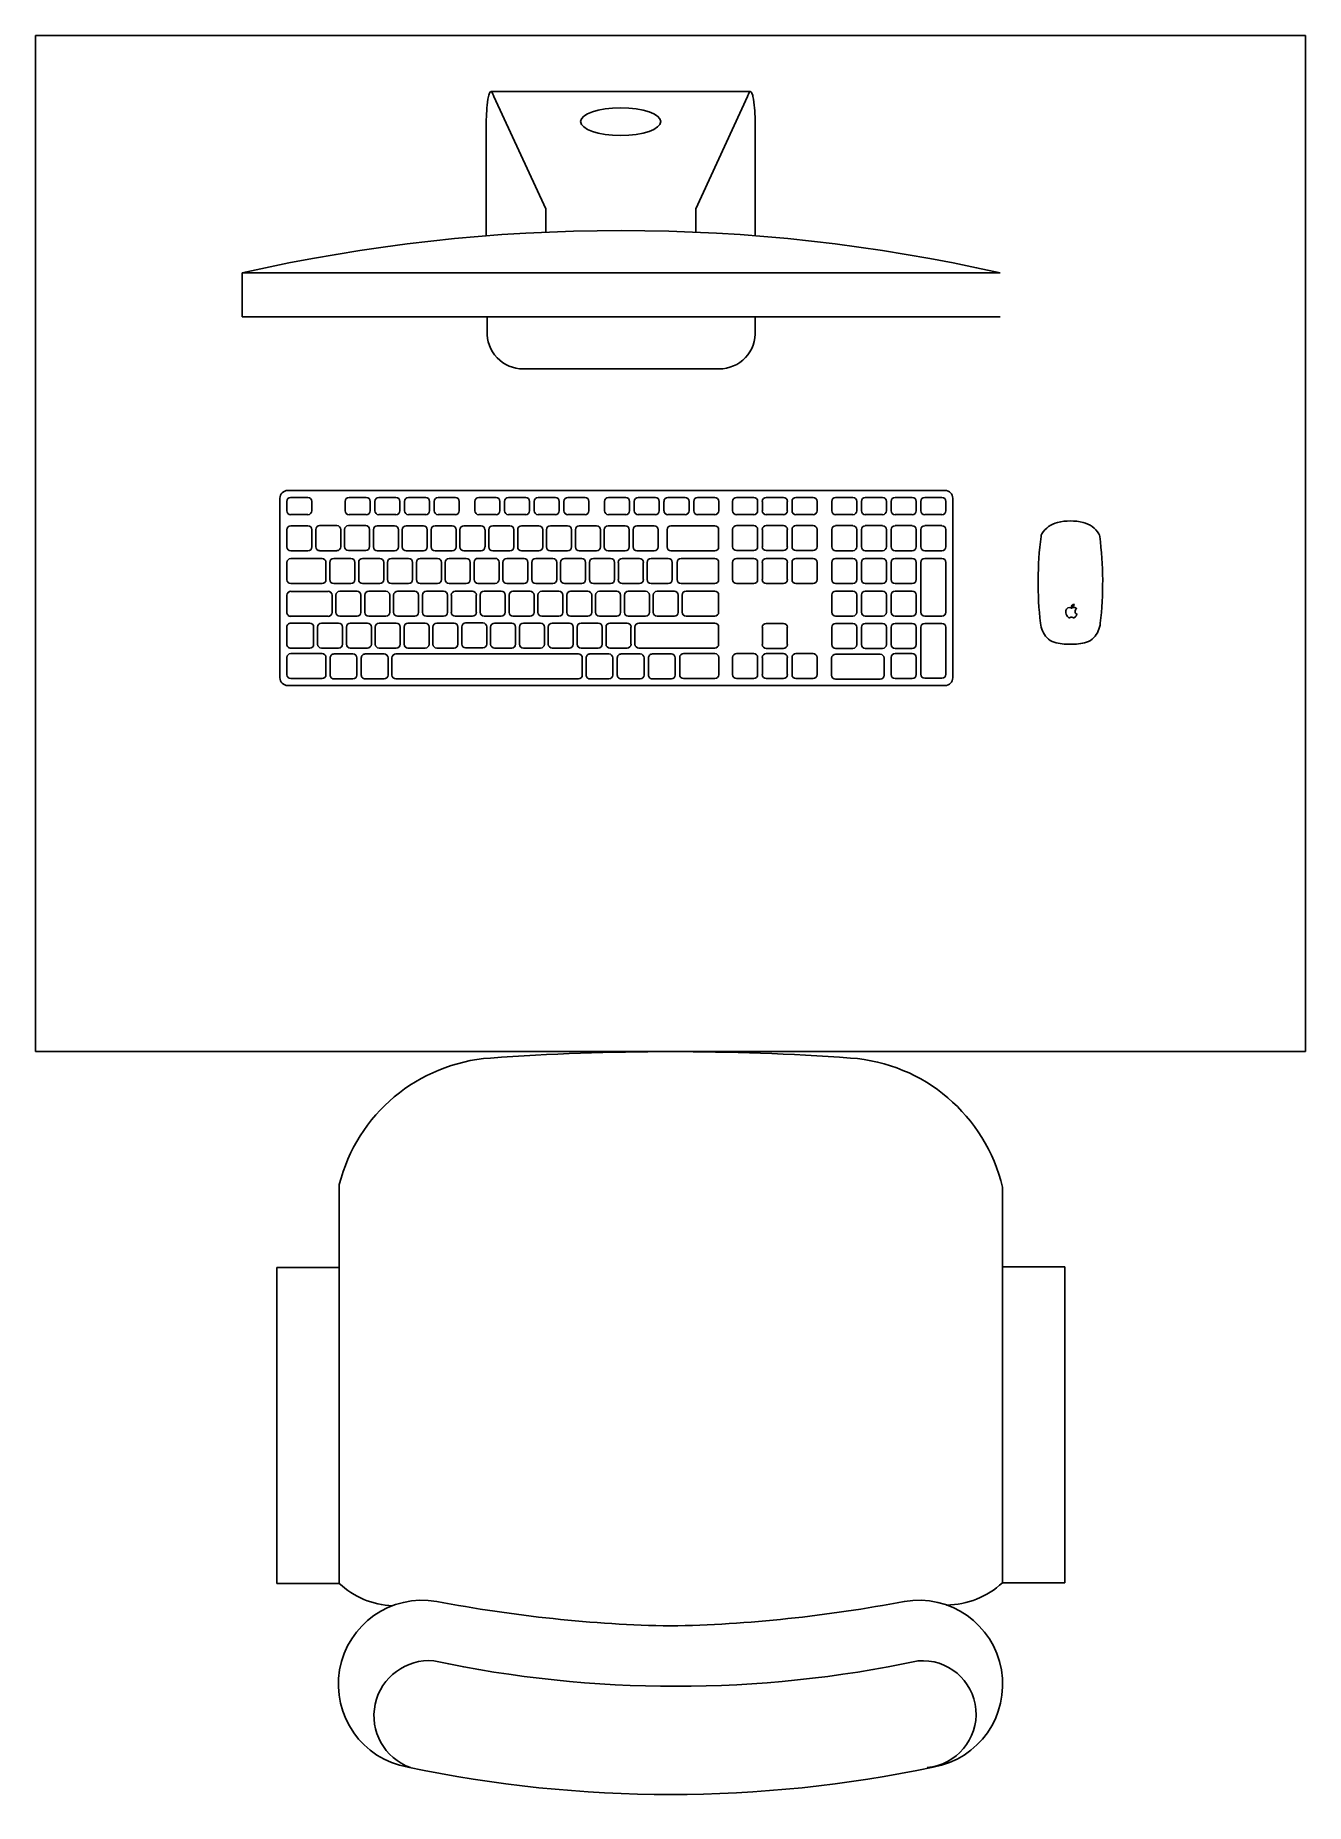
# Model space of a CAD drawing. Header units: inches. Extents: x 24.9 to 54.9, y -18.4 to 23.4.
import ezdxf

# ---------------------------------------------------------------- set-up
doc = ezdxf.new("R2010")
doc.units = ezdxf.units.IN
doc.header["$MEASUREMENT"] = 0
for name, color, linetype in [('Chair', 24, 'Continuous'), ('Table', 32, 'Continuous'), ('Workstation', 90, 'Continuous')]:
    doc.layers.add(name, color=color, linetype=linetype)

# ---------------------------------------------------------------- blocks, each defined once
blk = doc.blocks.new('Logo_Apple')
at = {"color": 0}
blk.add_lwpolyline([(1573, 1035, 0.6093257), (1668, -514, -0.1315897), (1143, -1402, -0.1525315), (846, -1554, -0.1192512), (661, -1541, -0.0324125), (435, -1453, 0.1244375), (138, -1397, 0.0995387), (-239, -1497, -0.0874205), (-451, -1559, -0.191629), (-757, -1474, -0.0788772), (-1001, -1219, -0.1627306), (-1527, 270, -0.2991732), (-917, 1328, -0.2184314), (-209, 1340, 0.0175954), (9, 1258, 0.1636555), (191, 1258, 0.014854), (341, 1313, -0.0362654), (651, 1413, -0.1104414), (932, 1418, -0.0206559), (1113, 1373, -0.145423), (1502, 1122, -0.0153936), (1573, 1035)], format="xyb", dxfattribs=at)
blk.add_lwpolyline([(859, 2376, 0.4028297), (71, 1469, 0.4028895)], format="xyb", close=True, dxfattribs=at)
blk = doc.blocks.new('Desk')
at = {"layer": 'Chair'}
for p, q in [((7.177, -27.141), (7.177, -29.825)), ((22.838, -27.202), (22.838, -29.85)), ((5.706, -29.097), (5.706, -36.561)), ((7.177, -36.561), (7.177, -29.097)), ((22.838, -29.107), (22.838, -36.543)), ((24.309, -36.543), (24.309, -29.079)), ((5.706, -36.561), (7.177, -36.561)), ((22.838, -36.543), (24.309, -36.543))]:
    blk.add_line(p, q, dxfattribs=at)
at = {"layer": 'Chair', "linetype": 'Continuous'}
for p, q in [((5.706, -29.097), (7.177, -29.097)), ((22.831, -29.079), (24.309, -29.079))]:
    blk.add_line(p, q, dxfattribs=at)
for centre, radius, start, end in [((11.028, -28.113), 3.972, 94.0766, 165.8334), ((15, -83.844), 59.844, 85.9234, 94.0766), ((18.972, -28.113), 3.972, 13.2566, 85.9234), ((9.142, -38.941), 1.986, 80.2478, 260.1012), ((15.662, -4.784), 32.787, 259.1286, 268.8433), ((14.338, -4.784), 32.787, 271.1567, 280.8714), ((20.859, -38.941), 1.986, 279.8988, 99.7522), ((9.297, -39.684), 1.301, 85.0872, 250.3213), ((15.127, -11.459), 27.53, 258.0112, 281.9888), ((20.953, -39.646), 1.263, 274.9128, 94.9128), ((15, -11.503), 30.041, 258.0899, 281.9101)]:
    blk.add_arc(centre, radius, start, end, dxfattribs=at)
at = {"layer": 'Chair'}
for centre, start, end in [((8.518, -35.115), 227.1618, 267.5717), ((21.497, -35.097), 270.7226, 312.8382)]:
    blk.add_arc(centre, 1.972, start, end, dxfattribs=at)
at = {"layer": 'Table'}
for p, q in [((0, 0), (30, 0)), ((0, -24), (0, 0)), ((30, 0), (30, -24)), ((30, -24), (0, -24))]:
    blk.add_line(p, q, dxfattribs=at)
at = {"layer": 'Workstation'}
for p, q in [((16.888, -1.327), (10.758, -1.327)), ((10.831, -1.443), (12.052, -4.096)), ((16.817, -1.443), (15.596, -4.096)), ((10.649, -1.989), (10.649, -4.742)), ((16.999, -1.989), (16.999, -4.74)), ((12.052, -4.096), (12.052, -4.648)), ((15.596, -4.096), (15.596, -4.647)), ((22.784, -5.61), (4.883, -5.61)), ((4.883, -5.61), (4.883, -6.646)), ((4.883, -6.646), (22.784, -6.646)), ((10.667, -6.984), (10.667, -6.646)), ((17.001, -7.023), (17.001, -6.646)), ((16.145, -7.877), (11.522, -7.877)), ((5.96, -10.748), (21.482, -10.748)), ((5.775, -15.17), (5.775, -10.933)), ((5.936, -11.227), (5.936, -11.005)), ((6.029, -10.913), (6.435, -10.913)), ((6.527, -11.005), (6.527, -11.227)), ((7.317, -11.227), (7.317, -11.005)), ((7.409, -10.913), (7.815, -10.913)), ((7.907, -11.005), (7.907, -11.227)), ((8.018, -11.227), (8.018, -11.005)), ((8.11, -10.913), (8.516, -10.913)), ((8.609, -11.005), (8.609, -11.227)), ((8.719, -11.227), (8.719, -11.005)), ((8.812, -10.913), (9.218, -10.913)), ((9.31, -11.005), (9.31, -11.227)), ((9.421, -11.227), (9.421, -11.005)), ((9.513, -10.913), (9.919, -10.913)), ((10.011, -11.005), (10.011, -11.227)), ((10.38, -11.227), (10.38, -11.005)), ((10.473, -10.913), (10.879, -10.913)), ((10.971, -11.005), (10.971, -11.227)), ((11.082, -11.227), (11.082, -11.005)), ((11.174, -10.913), (11.58, -10.913)), ((11.672, -11.005), (11.672, -11.227)), ((11.783, -11.227), (11.783, -11.005)), ((11.875, -10.913), (12.281, -10.913)), ((12.373, -11.005), (12.373, -11.227)), ((12.484, -11.227), (12.484, -11.005)), ((12.576, -10.913), (12.982, -10.913)), ((13.075, -11.005), (13.075, -11.227)), ((13.444, -11.227), (13.444, -11.005)), ((13.536, -10.913), (13.942, -10.913)), ((14.034, -11.005), (14.034, -11.227)), ((14.145, -11.227), (14.145, -11.005)), ((14.237, -10.913), (14.643, -10.913)), ((14.736, -11.005), (14.736, -11.227)), ((14.846, -11.227), (14.846, -11.005)), ((14.939, -10.913), (15.345, -10.913)), ((15.437, -11.005), (15.437, -11.227)), ((15.548, -11.227), (15.548, -11.005)), ((15.64, -10.913), (16.046, -10.913)), ((16.138, -11.005), (16.138, -11.227)), ((16.467, -11.227), (16.467, -11.005)), ((16.56, -10.913), (16.966, -10.913)), ((17.058, -11.005), (17.058, -11.227)), ((17.169, -11.227), (17.169, -11.005)), ((17.261, -10.913), (17.667, -10.913)), ((17.759, -11.005), (17.759, -11.227)), ((17.87, -11.227), (17.87, -11.005)), ((17.962, -10.913), (18.368, -10.913)), ((18.461, -11.005), (18.461, -11.227)), ((18.808, -11.227), (18.808, -11.005)), ((18.9, -10.913), (19.306, -10.913)), ((19.398, -11.005), (19.398, -11.227)), ((19.509, -11.227), (19.509, -11.005)), ((19.601, -10.913), (20.007, -10.913)), ((20.1, -11.005), (20.1, -11.227)), ((20.21, -11.227), (20.21, -11.005)), ((20.303, -10.913), (20.709, -10.913)), ((20.801, -11.005), (20.801, -11.227)), ((20.912, -11.227), (20.912, -11.005)), ((21.004, -10.913), (21.41, -10.913)), ((21.502, -11.005), (21.502, -11.227)), ((21.667, -10.933), (21.667, -15.17)), ((5.94, -12.081), (5.94, -11.675)), ((6.435, -11.319), (6.029, -11.319)), ((6.032, -11.583), (6.438, -11.583)), ((6.531, -11.675), (6.531, -12.081)), ((6.621, -12.077), (6.621, -11.671)), ((6.714, -11.579), (7.12, -11.579)), ((7.212, -11.671), (7.212, -12.077)), ((7.303, -12.074), (7.303, -11.668)), ((7.395, -11.575), (7.801, -11.575)), ((7.815, -11.319), (7.409, -11.319)), ((7.893, -11.668), (7.893, -12.074)), ((7.984, -12.081), (7.984, -11.675)), ((8.076, -11.583), (8.482, -11.583)), ((8.516, -11.319), (8.11, -11.319)), ((8.575, -11.675), (8.575, -12.081)), ((8.665, -12.081), (8.665, -11.675)), ((8.758, -11.583), (9.164, -11.583)), ((9.218, -11.319), (8.812, -11.319)), ((9.256, -11.675), (9.256, -12.081)), ((9.347, -12.081), (9.347, -11.675)), ((9.439, -11.583), (9.845, -11.583)), ((9.919, -11.319), (9.513, -11.319)), ((9.937, -11.675), (9.937, -12.081)), ((10.028, -12.081), (10.028, -11.675)), ((10.12, -11.583), (10.526, -11.583)), ((10.879, -11.319), (10.473, -11.319)), ((10.619, -11.675), (10.619, -12.081)), ((10.709, -12.081), (10.709, -11.675)), ((10.802, -11.583), (11.208, -11.583)), ((11.58, -11.319), (11.174, -11.319)), ((11.3, -11.675), (11.3, -12.081)), ((11.391, -12.081), (11.391, -11.675)), ((11.483, -11.583), (11.889, -11.583)), ((12.281, -11.319), (11.875, -11.319)), ((11.981, -11.675), (11.981, -12.081)), ((12.072, -12.081), (12.072, -11.675)), ((12.164, -11.583), (12.57, -11.583)), ((12.982, -11.319), (12.576, -11.319)), ((12.663, -11.675), (12.663, -12.081)), ((12.754, -12.081), (12.754, -11.675)), ((12.846, -11.583), (13.252, -11.583)), ((13.344, -11.675), (13.344, -12.081)), ((13.435, -12.081), (13.435, -11.675)), ((13.527, -11.583), (13.933, -11.583)), ((13.942, -11.319), (13.536, -11.319)), ((14.025, -11.675), (14.025, -12.081)), ((14.116, -12.081), (14.116, -11.675)), ((14.208, -11.583), (14.614, -11.583)), ((14.643, -11.319), (14.237, -11.319)), ((14.707, -11.675), (14.707, -12.081)), ((14.919, -12.081), (14.919, -11.675)), ((15.345, -11.319), (14.939, -11.319)), ((15.011, -11.583), (16.045, -11.583)), ((16.046, -11.319), (15.64, -11.319)), ((16.137, -11.675), (16.137, -12.081)), ((16.467, -12.075), (16.467, -11.669)), ((16.966, -11.319), (16.56, -11.319)), ((16.56, -11.577), (16.966, -11.577)), ((17.058, -11.669), (17.058, -12.075)), ((17.169, -12.075), (17.169, -11.669)), ((17.667, -11.319), (17.261, -11.319)), ((17.261, -11.577), (17.667, -11.577)), ((17.759, -11.669), (17.759, -12.075)), ((17.87, -12.075), (17.87, -11.669)), ((18.368, -11.319), (17.962, -11.319)), ((17.962, -11.577), (18.368, -11.577)), ((18.461, -11.669), (18.461, -12.075)), ((18.808, -12.078), (18.808, -11.672)), ((19.306, -11.319), (18.9, -11.319)), ((18.9, -11.579), (19.306, -11.579)), ((19.398, -11.672), (19.398, -12.078)), ((19.509, -12.078), (19.509, -11.672)), ((20.007, -11.319), (19.601, -11.319)), ((19.601, -11.579), (20.007, -11.579)), ((20.1, -11.672), (20.1, -12.078)), ((20.21, -12.078), (20.21, -11.672)), ((20.709, -11.319), (20.303, -11.319)), ((20.303, -11.579), (20.709, -11.579)), ((20.801, -11.672), (20.801, -12.078)), ((20.912, -12.078), (20.912, -11.672)), ((21.41, -11.319), (21.004, -11.319)), ((21.004, -11.579), (21.41, -11.579)), ((21.502, -11.672), (21.502, -12.078)), ((5.94, -12.855), (5.94, -12.449)), ((6.438, -12.174), (6.032, -12.174)), ((6.032, -12.356), (6.771, -12.356)), ((7.12, -12.17), (6.714, -12.17)), ((6.863, -12.449), (6.863, -12.855)), ((6.954, -12.853), (6.954, -12.447)), ((7.047, -12.355), (7.453, -12.355)), ((7.801, -12.166), (7.395, -12.166)), ((7.545, -12.447), (7.545, -12.853)), ((7.636, -12.853), (7.636, -12.447)), ((7.728, -12.355), (8.134, -12.355)), ((8.482, -12.174), (8.076, -12.174)), ((8.226, -12.447), (8.226, -12.853)), ((8.317, -12.853), (8.317, -12.447)), ((8.409, -12.355), (8.815, -12.355)), ((9.164, -12.174), (8.758, -12.174)), ((8.908, -12.447), (8.908, -12.853)), ((8.998, -12.853), (8.998, -12.447)), ((9.091, -12.355), (9.497, -12.355)), ((9.845, -12.174), (9.439, -12.174)), ((9.589, -12.447), (9.589, -12.853)), ((9.68, -12.853), (9.68, -12.447)), ((9.772, -12.355), (10.178, -12.355)), ((10.526, -12.174), (10.12, -12.174)), ((10.27, -12.447), (10.27, -12.853)), ((10.361, -12.849), (10.361, -12.443)), ((10.453, -12.351), (10.859, -12.351)), ((11.208, -12.174), (10.802, -12.174)), ((10.952, -12.443), (10.952, -12.849)), ((11.042, -12.853), (11.042, -12.447)), ((11.135, -12.355), (11.541, -12.355)), ((11.889, -12.174), (11.483, -12.174)), ((11.633, -12.447), (11.633, -12.853)), ((11.724, -12.853), (11.724, -12.447)), ((11.816, -12.355), (12.222, -12.355)), ((12.57, -12.174), (12.164, -12.174)), ((12.314, -12.447), (12.314, -12.853)), ((12.405, -12.853), (12.405, -12.447)), ((12.497, -12.355), (12.903, -12.355)), ((13.252, -12.174), (12.846, -12.174)), ((12.996, -12.447), (12.996, -12.853)), ((13.086, -12.853), (13.086, -12.447)), ((13.179, -12.355), (13.585, -12.355)), ((13.933, -12.174), (13.527, -12.174)), ((13.677, -12.447), (13.677, -12.853)), ((13.768, -12.853), (13.768, -12.447)), ((13.86, -12.355), (14.266, -12.355)), ((14.614, -12.174), (14.208, -12.174)), ((14.358, -12.447), (14.358, -12.853)), ((14.449, -12.853), (14.449, -12.447)), ((14.541, -12.355), (14.947, -12.355)), ((16.045, -12.174), (15.011, -12.174)), ((15.04, -12.447), (15.04, -12.853)), ((15.157, -12.853), (15.157, -12.447)), ((15.249, -12.355), (16.045, -12.355)), ((16.137, -12.447), (16.137, -12.853)), ((16.467, -12.853), (16.467, -12.447)), ((16.966, -12.168), (16.56, -12.168)), ((16.56, -12.355), (16.966, -12.355)), ((17.058, -12.447), (17.058, -12.853)), ((17.169, -12.853), (17.169, -12.447)), ((17.667, -12.168), (17.261, -12.168)), ((17.261, -12.355), (17.667, -12.355)), ((17.759, -12.447), (17.759, -12.853)), ((17.87, -12.853), (17.87, -12.447)), ((18.368, -12.168), (17.962, -12.168)), ((17.962, -12.355), (18.368, -12.355)), ((18.461, -12.447), (18.461, -12.853)), ((18.808, -12.853), (18.808, -12.447)), ((19.306, -12.17), (18.9, -12.17)), ((18.9, -12.355), (19.306, -12.355)), ((19.398, -12.447), (19.398, -12.853)), ((19.509, -12.853), (19.509, -12.447)), ((20.007, -12.17), (19.601, -12.17)), ((19.601, -12.355), (20.007, -12.355)), ((20.1, -12.447), (20.1, -12.853)), ((20.21, -12.853), (20.21, -12.447)), ((20.709, -12.17), (20.303, -12.17)), ((20.303, -12.355), (20.709, -12.355)), ((20.801, -12.447), (20.801, -12.853)), ((20.912, -13.622), (20.912, -12.447)), ((21.41, -12.17), (21.004, -12.17)), ((21.004, -12.355), (21.41, -12.355)), ((21.502, -12.447), (21.502, -13.622)), ((7.453, -12.945), (7.047, -12.945)), ((8.134, -12.945), (7.728, -12.945)), ((8.815, -12.945), (8.409, -12.945)), ((9.497, -12.945), (9.091, -12.945)), ((10.178, -12.945), (9.772, -12.945)), ((10.859, -12.941), (10.453, -12.941)), ((11.541, -12.945), (11.135, -12.945)), ((12.222, -12.945), (11.816, -12.945)), ((12.903, -12.945), (12.497, -12.945)), ((13.585, -12.945), (13.179, -12.945)), ((14.266, -12.945), (13.86, -12.945)), ((14.947, -12.945), (14.541, -12.945)), ((16.045, -12.945), (15.249, -12.945)), ((16.966, -12.945), (16.56, -12.945)), ((17.667, -12.945), (17.261, -12.945)), ((18.368, -12.945), (17.962, -12.945)), ((19.306, -12.945), (18.9, -12.945)), ((20.007, -12.945), (19.601, -12.945)), ((20.709, -12.945), (20.303, -12.945)), ((5.94, -13.628), (5.942, -13.222)), ((6.771, -12.947), (6.032, -12.947)), ((6.034, -13.13), (6.914, -13.13)), ((7.007, -13.222), (7.007, -13.628)), ((7.098, -13.626), (7.098, -13.22)), ((7.19, -13.128), (7.596, -13.128)), ((7.689, -13.22), (7.689, -13.626)), ((7.78, -13.626), (7.78, -13.22)), ((7.872, -13.128), (8.278, -13.128)), ((8.37, -13.22), (8.37, -13.626)), ((8.461, -13.626), (8.461, -13.22)), ((8.553, -13.128), (8.959, -13.128)), ((9.051, -13.22), (9.051, -13.626)), ((9.142, -13.626), (9.142, -13.22)), ((9.235, -13.128), (9.641, -13.128)), ((9.733, -13.22), (9.733, -13.626)), ((9.824, -13.626), (9.824, -13.22)), ((9.916, -13.128), (10.322, -13.128)), ((10.414, -13.22), (10.414, -13.626)), ((10.505, -13.623), (10.505, -13.217)), ((10.597, -13.124), (11.003, -13.124)), ((11.095, -13.217), (11.095, -13.623)), ((11.186, -13.626), (11.186, -13.22)), ((11.279, -13.128), (11.685, -13.128)), ((11.777, -13.22), (11.777, -13.626)), ((11.868, -13.626), (11.868, -13.22)), ((11.96, -13.128), (12.366, -13.128)), ((12.458, -13.22), (12.458, -13.626)), ((12.549, -13.626), (12.549, -13.22)), ((12.641, -13.128), (13.047, -13.128)), ((13.14, -13.22), (13.14, -13.626)), ((13.23, -13.626), (13.23, -13.22)), ((13.323, -13.128), (13.729, -13.128)), ((13.821, -13.22), (13.821, -13.626)), ((13.912, -13.626), (13.912, -13.22)), ((14.004, -13.128), (14.41, -13.128)), ((14.502, -13.22), (14.502, -13.626)), ((14.593, -13.626), (14.593, -13.22)), ((14.685, -13.128), (15.091, -13.128)), ((15.184, -13.22), (15.184, -13.626)), ((15.274, -13.623), (15.274, -13.217)), ((15.367, -13.125), (16.045, -13.125)), ((16.137, -13.217), (16.137, -13.623)), ((18.808, -13.622), (18.808, -13.216)), ((18.9, -13.124), (19.306, -13.124)), ((19.398, -13.216), (19.398, -13.622)), ((19.509, -13.622), (19.509, -13.216)), ((19.601, -13.124), (20.007, -13.124)), ((20.1, -13.216), (20.1, -13.622)), ((20.21, -13.622), (20.21, -13.216)), ((20.303, -13.124), (20.709, -13.124)), ((20.801, -13.216), (20.801, -13.622)), ((6.914, -13.72), (6.033, -13.72)), ((7.596, -13.719), (7.19, -13.719)), ((8.278, -13.719), (7.872, -13.719)), ((8.959, -13.719), (8.553, -13.719)), ((9.641, -13.719), (9.235, -13.719)), ((10.322, -13.719), (9.916, -13.719)), ((11.003, -13.715), (10.597, -13.715)), ((11.685, -13.719), (11.279, -13.719)), ((12.366, -13.719), (11.96, -13.719)), ((13.047, -13.719), (12.641, -13.719)), ((13.729, -13.719), (13.323, -13.719)), ((14.41, -13.719), (14.004, -13.719)), ((15.091, -13.719), (14.685, -13.719)), ((16.045, -13.715), (15.367, -13.715)), ((19.306, -13.715), (18.9, -13.715)), ((20.007, -13.715), (19.601, -13.715)), ((20.709, -13.715), (20.303, -13.715)), ((21.41, -13.715), (21.004, -13.715)), ((5.94, -14.38), (5.94, -13.974)), ((6.032, -13.882), (6.48, -13.882)), ((6.572, -13.974), (6.572, -14.38)), ((6.663, -14.379), (6.663, -13.973)), ((6.756, -13.88), (7.162, -13.88)), ((7.254, -13.973), (7.254, -14.379)), ((7.345, -14.379), (7.345, -13.973)), ((7.437, -13.88), (7.843, -13.88)), ((7.935, -13.973), (7.935, -14.379)), ((8.026, -14.379), (8.026, -13.973)), ((8.118, -13.88), (8.524, -13.88)), ((8.617, -13.973), (8.617, -14.379)), ((8.707, -14.379), (8.707, -13.973)), ((8.8, -13.88), (9.206, -13.88)), ((9.298, -13.973), (9.298, -14.379)), ((9.389, -14.379), (9.389, -13.973)), ((9.481, -13.88), (9.887, -13.88)), ((9.979, -13.973), (9.979, -14.379)), ((10.07, -14.375), (10.07, -13.969)), ((10.162, -13.876), (10.568, -13.876)), ((10.661, -13.969), (10.661, -14.375)), ((10.751, -14.379), (10.751, -13.973)), ((10.844, -13.88), (11.25, -13.88)), ((11.342, -13.973), (11.342, -14.379)), ((11.433, -14.379), (11.433, -13.973)), ((11.525, -13.88), (11.931, -13.88)), ((12.023, -13.973), (12.023, -14.379)), ((12.114, -14.379), (12.114, -13.973)), ((12.206, -13.88), (12.612, -13.88)), ((12.705, -13.973), (12.705, -14.379)), ((12.795, -14.379), (12.795, -13.973)), ((12.888, -13.88), (13.294, -13.88)), ((13.386, -13.973), (13.386, -14.379)), ((13.477, -14.379), (13.477, -13.973)), ((13.569, -13.88), (13.975, -13.88)), ((14.067, -13.973), (14.067, -14.379)), ((14.161, -13.973), (14.161, -14.379)), ((16.045, -13.88), (14.253, -13.88)), ((16.137, -14.379), (16.137, -13.973)), ((17.169, -14.385), (17.169, -13.979)), ((17.261, -13.887), (17.667, -13.887)), ((17.759, -13.979), (17.759, -14.385)), ((18.808, -14.385), (18.808, -13.979)), ((18.9, -13.887), (19.306, -13.887)), ((19.398, -13.979), (19.398, -14.385)), ((19.509, -14.385), (19.509, -13.979)), ((19.601, -13.887), (20.007, -13.887)), ((20.1, -13.979), (20.1, -14.385)), ((20.21, -14.385), (20.21, -13.979)), ((20.303, -13.887), (20.709, -13.887)), ((20.801, -13.979), (20.801, -14.385)), ((20.912, -15.089), (20.912, -13.979)), ((21.004, -13.887), (21.41, -13.887)), ((21.502, -13.979), (21.502, -15.089)), ((6.48, -14.472), (6.032, -14.472)), ((6.032, -14.6), (6.771, -14.6)), ((7.162, -14.471), (6.756, -14.471)), ((7.053, -14.609), (7.5, -14.609)), ((7.843, -14.471), (7.437, -14.471)), ((7.79, -14.609), (8.237, -14.609)), ((8.524, -14.471), (8.118, -14.471)), ((8.514, -14.609), (12.825, -14.609)), ((9.206, -14.471), (8.8, -14.471)), ((9.887, -14.471), (9.481, -14.471)), ((10.568, -14.467), (10.162, -14.467)), ((11.25, -14.471), (10.844, -14.471)), ((11.931, -14.471), (11.525, -14.471)), ((12.612, -14.471), (12.206, -14.471)), ((13.294, -14.471), (12.888, -14.471)), ((13.098, -14.609), (13.545, -14.609)), ((13.975, -14.471), (13.569, -14.471)), ((13.836, -14.609), (14.284, -14.609)), ((14.253, -14.471), (16.045, -14.471)), ((14.573, -14.609), (15.02, -14.609)), ((15.309, -14.6), (16.047, -14.6)), ((16.56, -14.599), (16.966, -14.599)), ((17.667, -14.477), (17.261, -14.477)), ((17.261, -14.599), (17.667, -14.599)), ((17.962, -14.599), (18.368, -14.599)), ((18.898, -14.614), (19.952, -14.614)), ((19.306, -14.477), (18.9, -14.477)), ((20.007, -14.477), (19.601, -14.477)), ((20.709, -14.477), (20.303, -14.477)), ((20.303, -14.599), (20.709, -14.599)), ((5.94, -15.098), (5.94, -14.692)), ((6.863, -14.692), (6.863, -15.098)), ((6.961, -15.107), (6.961, -14.701)), ((7.592, -14.702), (7.592, -15.107)), ((7.697, -15.107), (7.697, -14.701)), ((8.329, -14.702), (8.329, -15.107)), ((8.421, -15.107), (8.421, -14.701)), ((12.917, -14.701), (12.917, -15.107)), ((13.006, -15.107), (13.006, -14.701)), ((13.637, -14.702), (13.637, -15.107)), ((13.744, -15.107), (13.744, -14.701)), ((14.376, -14.702), (14.376, -15.107)), ((14.481, -15.107), (14.481, -14.701)), ((15.112, -14.702), (15.112, -15.107)), ((15.217, -15.098), (15.217, -14.692)), ((16.139, -14.692), (16.139, -15.098)), ((16.467, -15.097), (16.467, -14.691)), ((17.058, -14.691), (17.058, -15.097)), ((17.169, -15.097), (17.169, -14.691)), ((17.759, -14.691), (17.759, -15.097)), ((17.87, -15.097), (17.87, -14.691)), ((18.461, -14.691), (18.461, -15.097)), ((18.806, -15.113), (18.806, -14.707)), ((20.044, -14.707), (20.044, -15.113)), ((20.21, -15.097), (20.21, -14.691)), ((20.801, -14.691), (20.801, -15.097)), ((21.482, -15.354), (5.96, -15.354)), ((6.771, -15.191), (6.032, -15.191)), ((7.5, -15.2), (7.053, -15.2)), ((8.237, -15.2), (7.79, -15.2)), ((12.825, -15.199), (8.514, -15.199)), ((13.545, -15.2), (13.098, -15.2)), ((14.284, -15.2), (13.836, -15.2)), ((15.02, -15.2), (14.573, -15.2)), ((16.047, -15.191), (15.309, -15.191)), ((16.966, -15.19), (16.56, -15.19)), ((17.667, -15.19), (17.261, -15.19)), ((18.368, -15.19), (17.962, -15.19)), ((19.952, -15.205), (18.898, -15.205)), ((20.709, -15.19), (20.303, -15.19)), ((21.41, -15.181), (21.004, -15.181))]:
    blk.add_line(p, q, dxfattribs=at)
blk.add_lwpolyline([(24.746, -11.501, -0.198798), (25.117, -11.772, -0.10516), (25.138, -11.834, -0.060397), (25.151, -13.884, -0.156139), (24.999, -14.221, -0.13832), (24.825, -14.332, -0.081219), (24.444, -14.38, -0.081219), (24.063, -14.332, -0.13832), (23.889, -14.221, -0.156139), (23.737, -13.884, -0.060397), (23.75, -11.834, -0.10516), (23.771, -11.772, -0.198798), (24.142, -11.501, -0.111855)], format="xyb", close=True, dxfattribs=at)
for centre, radius, start, end in [((14.177, -2.044), 3.528, 170.1882, 179.1184), ((11.002, -1.5), 0.307, 148.0334, 169.1956), ((10.151, -1.723), 0.735, 22.4498, 31.1425), ((17.496, -1.723), 0.735, 148.8575, 157.5502), ((16.646, -1.5), 0.307, 10.8044, 31.9666), ((13.471, -2.044), 3.528, 0.8816, 9.8118), ((13.833, -45.119), 40.51, 77.2354, 102.7646), ((11.521, -7.023), 0.854, 177.3838, 270.1089), ((16.147, -7.023), 0.855, 269.8947, 3.4751), ((5.96, -10.933), 0.185, 90, 180), ((21.482, -10.933), 0.185, 0, 90), ((6.029, -11.005), 0.0923, 90, 180), ((6.029, -11.227), 0.0923, 180, 270), ((6.435, -11.005), 0.0923, 0, 90), ((6.435, -11.227), 0.0923, 270, 0), ((7.409, -11.005), 0.0923, 90, 180), ((7.409, -11.227), 0.0923, 180, 270), ((7.815, -11.005), 0.0923, 0, 90), ((7.815, -11.227), 0.0923, 270, 0), ((8.11, -11.005), 0.0923, 90, 180), ((8.11, -11.227), 0.0923, 180, 270), ((8.516, -11.005), 0.0923, 0, 90), ((8.516, -11.227), 0.0923, 270, 0), ((8.812, -11.005), 0.0923, 90, 180), ((8.812, -11.227), 0.0923, 180, 270), ((9.218, -11.005), 0.0923, 0, 90), ((9.218, -11.227), 0.0923, 270, 0), ((9.513, -11.005), 0.0923, 90, 180), ((9.513, -11.227), 0.0923, 180, 270), ((9.919, -11.005), 0.0923, 0, 90), ((9.919, -11.227), 0.0923, 270, 0), ((10.473, -11.005), 0.0923, 90, 180), ((10.473, -11.227), 0.0923, 180, 270), ((10.879, -11.005), 0.0923, 0, 90), ((10.879, -11.227), 0.0923, 270, 0), ((11.174, -11.005), 0.0923, 90, 180), ((11.174, -11.227), 0.0923, 180, 270), ((11.58, -11.005), 0.0923, 0, 90), ((11.58, -11.227), 0.0923, 270, 0), ((11.875, -11.005), 0.0923, 90, 180), ((11.875, -11.227), 0.0923, 180, 270), ((12.281, -11.005), 0.0923, 0, 90), ((12.281, -11.227), 0.0923, 270, 0), ((12.576, -11.005), 0.0923, 90, 180), ((12.576, -11.227), 0.0923, 180, 270), ((12.982, -11.005), 0.0923, 0, 90), ((12.982, -11.227), 0.0923, 270, 0), ((13.536, -11.005), 0.0923, 90, 180), ((13.536, -11.227), 0.0923, 180, 270), ((13.942, -11.005), 0.0923, 0, 90), ((13.942, -11.227), 0.0923, 270, 0), ((14.237, -11.005), 0.0923, 90, 180), ((14.237, -11.227), 0.0923, 180, 270), ((14.643, -11.005), 0.0923, 0, 90), ((14.643, -11.227), 0.0923, 270, 0), ((14.939, -11.005), 0.0923, 90, 180), ((14.939, -11.227), 0.0923, 180, 270), ((15.345, -11.005), 0.0923, 0, 90), ((15.345, -11.227), 0.0923, 270, 0), ((15.64, -11.005), 0.0923, 90, 180), ((15.64, -11.227), 0.0923, 180, 270), ((16.046, -11.005), 0.0923, 0, 90), ((16.046, -11.227), 0.0923, 270, 0), ((16.56, -11.005), 0.0923, 90, 180), ((16.56, -11.227), 0.0923, 180, 270), ((16.966, -11.005), 0.0923, 0, 90), ((16.966, -11.227), 0.0923, 270, 0), ((17.261, -11.005), 0.0923, 90, 180), ((17.261, -11.227), 0.0923, 180, 270), ((17.667, -11.005), 0.0923, 0, 90), ((17.667, -11.227), 0.0923, 270, 0), ((17.962, -11.005), 0.0923, 90, 180), ((17.962, -11.227), 0.0923, 180, 270), ((18.368, -11.005), 0.0923, 0, 90), ((18.368, -11.227), 0.0923, 270, 0), ((18.9, -11.005), 0.0923, 90, 180), ((18.9, -11.227), 0.0923, 180, 270), ((19.306, -11.005), 0.0923, 0, 90), ((19.306, -11.227), 0.0923, 270, 0), ((19.601, -11.005), 0.0923, 90, 180), ((19.601, -11.227), 0.0923, 180, 270), ((20.007, -11.005), 0.0923, 0, 90), ((20.007, -11.227), 0.0923, 270, 0), ((20.303, -11.005), 0.0923, 90, 180), ((20.303, -11.227), 0.0923, 180, 270), ((20.709, -11.005), 0.0923, 0, 90), ((20.709, -11.227), 0.0923, 270, 0), ((21.004, -11.005), 0.0923, 90, 180), ((21.004, -11.227), 0.0923, 180, 270), ((21.41, -11.005), 0.0923, 0, 90), ((21.41, -11.227), 0.0923, 270, 0), ((6.032, -11.675), 0.0923, 90, 180), ((6.438, -11.675), 0.0923, 0, 90), ((6.714, -11.671), 0.0923, 90, 180), ((7.12, -11.671), 0.0923, 0, 90), ((7.395, -11.668), 0.0923, 90, 180), ((7.801, -11.668), 0.0923, 0, 90), ((8.076, -11.675), 0.0923, 90, 180), ((8.482, -11.675), 0.0923, 0, 90), ((8.758, -11.675), 0.0923, 90, 180), ((9.164, -11.675), 0.0923, 0, 90), ((9.439, -11.675), 0.0923, 90, 180), ((9.845, -11.675), 0.0923, 0, 90), ((10.12, -11.675), 0.0923, 90, 180), ((10.526, -11.675), 0.0923, 0, 90), ((10.802, -11.675), 0.0923, 90, 180), ((11.208, -11.675), 0.0923, 0, 90), ((11.483, -11.675), 0.0923, 90, 180), ((11.889, -11.675), 0.0923, 0, 90), ((12.164, -11.675), 0.0923, 90, 180), ((12.57, -11.675), 0.0923, 0, 90), ((12.846, -11.675), 0.0923, 90, 180), ((13.252, -11.675), 0.0923, 0, 90), ((13.527, -11.675), 0.0923, 90, 180), ((13.933, -11.675), 0.0923, 0, 90), ((14.208, -11.675), 0.0923, 90, 180), ((14.614, -11.675), 0.0923, 0, 90), ((15.011, -11.675), 0.0923, 90, 180), ((16.045, -11.675), 0.0923, 0, 90), ((16.56, -11.669), 0.0923, 90, 180), ((16.966, -11.669), 0.0923, 0, 90), ((17.261, -11.669), 0.0923, 90, 180), ((17.667, -11.669), 0.0923, 0, 90), ((17.962, -11.669), 0.0923, 90, 180), ((18.368, -11.669), 0.0923, 0, 90), ((18.9, -11.672), 0.0923, 90, 180), ((19.306, -11.672), 0.0923, 0, 90), ((19.601, -11.672), 0.0923, 90, 180), ((20.007, -11.672), 0.0923, 0, 90), ((20.303, -11.672), 0.0923, 90, 180), ((20.709, -11.672), 0.0923, 0, 90), ((21.004, -11.672), 0.0923, 90, 180), ((21.41, -11.672), 0.0923, 0, 90), ((6.032, -12.081), 0.0923, 180, 270), ((6.438, -12.081), 0.0923, 270, 0), ((6.714, -12.077), 0.0923, 180, 270), ((7.12, -12.077), 0.0923, 270, 0), ((7.395, -12.074), 0.0923, 180, 270), ((7.801, -12.074), 0.0923, 270, 0), ((8.076, -12.081), 0.0923, 180, 270), ((8.482, -12.081), 0.0923, 270, 0), ((8.758, -12.081), 0.0923, 180, 270), ((9.164, -12.081), 0.0923, 270, 0), ((9.439, -12.081), 0.0923, 180, 270), ((9.845, -12.081), 0.0923, 270, 0), ((10.12, -12.081), 0.0923, 180, 270), ((10.526, -12.081), 0.0923, 270, 0), ((10.802, -12.081), 0.0923, 180, 270), ((11.208, -12.081), 0.0923, 270, 0), ((11.483, -12.081), 0.0923, 180, 270), ((11.889, -12.081), 0.0923, 270, 0), ((12.164, -12.081), 0.0923, 180, 270), ((12.57, -12.081), 0.0923, 270, 0), ((12.846, -12.081), 0.0923, 180, 270), ((13.252, -12.081), 0.0923, 270, 0), ((13.527, -12.081), 0.0923, 180, 270), ((13.933, -12.081), 0.0923, 270, 0), ((14.208, -12.081), 0.0923, 180, 270), ((14.614, -12.081), 0.0923, 270, 0), ((15.011, -12.081), 0.0923, 180, 270), ((16.045, -12.081), 0.0923, 270, 0), ((16.56, -12.075), 0.0923, 180, 270), ((16.966, -12.075), 0.0923, 270, 0), ((17.261, -12.075), 0.0923, 180, 270), ((17.667, -12.075), 0.0923, 270, 0), ((17.962, -12.075), 0.0923, 180, 270), ((18.368, -12.075), 0.0923, 270, 0), ((18.9, -12.078), 0.0923, 180, 270), ((19.306, -12.078), 0.0923, 270, 0), ((19.601, -12.078), 0.0923, 180, 270), ((20.007, -12.078), 0.0923, 270, 0), ((20.303, -12.078), 0.0923, 180, 270), ((20.709, -12.078), 0.0923, 270, 0), ((21.004, -12.078), 0.0923, 180, 270), ((21.41, -12.078), 0.0923, 270, 0), ((6.032, -12.449), 0.0923, 90, 180), ((6.771, -12.449), 0.0923, 0, 90), ((7.047, -12.447), 0.0923, 90, 180), ((7.453, -12.447), 0.0923, 0, 90), ((7.728, -12.447), 0.0923, 90, 180), ((8.134, -12.447), 0.0923, 0, 90), ((8.409, -12.447), 0.0923, 90, 180), ((8.815, -12.447), 0.0923, 0, 90), ((9.091, -12.447), 0.0923, 90, 180), ((9.497, -12.447), 0.0923, 0, 90), ((9.772, -12.447), 0.0923, 90, 180), ((10.178, -12.447), 0.0923, 0, 90), ((10.453, -12.443), 0.0923, 90, 180), ((10.859, -12.443), 0.0923, 0, 90), ((11.135, -12.447), 0.0923, 90, 180), ((11.541, -12.447), 0.0923, 0, 90), ((11.816, -12.447), 0.0923, 90, 180), ((12.222, -12.447), 0.0923, 0, 90), ((12.497, -12.447), 0.0923, 90, 180), ((12.903, -12.447), 0.0923, 0, 90), ((13.179, -12.447), 0.0923, 90, 180), ((13.585, -12.447), 0.0923, 0, 90), ((13.86, -12.447), 0.0923, 90, 180), ((14.266, -12.447), 0.0923, 0, 90), ((14.541, -12.447), 0.0923, 90, 180), ((14.947, -12.447), 0.0923, 0, 90), ((15.249, -12.447), 0.0923, 90, 180), ((16.045, -12.447), 0.0923, 0, 90), ((16.56, -12.447), 0.0923, 90, 180), ((16.966, -12.447), 0.0923, 0, 90), ((17.261, -12.447), 0.0923, 90, 180), ((17.667, -12.447), 0.0923, 0, 90), ((17.962, -12.447), 0.0923, 90, 180), ((18.368, -12.447), 0.0923, 0, 90), ((18.9, -12.447), 0.0923, 90, 180), ((19.306, -12.447), 0.0923, 0, 90), ((19.601, -12.447), 0.0923, 90, 180), ((20.007, -12.447), 0.0923, 0, 90), ((20.303, -12.447), 0.0923, 90, 180), ((20.709, -12.447), 0.0923, 0, 90), ((21.004, -12.447), 0.0923, 90, 180), ((21.41, -12.447), 0.0923, 0, 90), ((6.032, -12.855), 0.0923, 180, 270), ((6.771, -12.855), 0.0923, 270, 0), ((7.047, -12.853), 0.0923, 180, 270), ((7.453, -12.853), 0.0923, 270, 0), ((7.728, -12.853), 0.0923, 180, 270), ((8.134, -12.853), 0.0923, 270, 0), ((8.409, -12.853), 0.0923, 180, 270), ((8.815, -12.853), 0.0923, 270, 0), ((9.091, -12.853), 0.0923, 180, 270), ((9.497, -12.853), 0.0923, 270, 0), ((9.772, -12.853), 0.0923, 180, 270), ((10.178, -12.853), 0.0923, 270, 0), ((10.453, -12.849), 0.0923, 180, 270), ((10.859, -12.849), 0.0923, 270, 0), ((11.135, -12.853), 0.0923, 180, 270), ((11.541, -12.853), 0.0923, 270, 0), ((11.816, -12.853), 0.0923, 180, 270), ((12.222, -12.853), 0.0923, 270, 0), ((12.497, -12.853), 0.0923, 180, 270), ((12.903, -12.853), 0.0923, 270, 0), ((13.179, -12.853), 0.0923, 180, 270), ((13.585, -12.853), 0.0923, 270, 0), ((13.86, -12.853), 0.0923, 180, 270), ((14.266, -12.853), 0.0923, 270, 0), ((14.541, -12.853), 0.0923, 180, 270), ((14.947, -12.853), 0.0923, 270, 0), ((15.249, -12.853), 0.0923, 180, 270), ((16.045, -12.853), 0.0923, 270, 0), ((16.56, -12.853), 0.0923, 180, 270), ((16.966, -12.853), 0.0923, 270, 0), ((17.261, -12.853), 0.0923, 180, 270), ((17.667, -12.853), 0.0923, 270, 0), ((17.962, -12.853), 0.0923, 180, 270), ((18.368, -12.853), 0.0923, 270, 0), ((18.9, -12.853), 0.0923, 180, 270), ((19.306, -12.853), 0.0923, 270, 0), ((19.601, -12.853), 0.0923, 180, 270), ((20.007, -12.853), 0.0923, 270, 0), ((20.303, -12.853), 0.0923, 180, 270), ((20.709, -12.853), 0.0923, 270, 0), ((6.034, -13.222), 0.0923, 90, 179.756), ((6.914, -13.222), 0.0923, 0, 90), ((7.19, -13.22), 0.0923, 90, 180), ((7.596, -13.22), 0.0923, 0, 90), ((7.872, -13.22), 0.0923, 90, 180), ((8.278, -13.22), 0.0923, 0, 90), ((8.553, -13.22), 0.0923, 90, 180), ((8.959, -13.22), 0.0923, 0, 90), ((9.235, -13.22), 0.0923, 90, 180), ((9.641, -13.22), 0.0923, 0, 90), ((9.916, -13.22), 0.0923, 90, 180), ((10.322, -13.22), 0.0923, 0, 90), ((10.597, -13.217), 0.0923, 90, 180), ((11.003, -13.217), 0.0923, 0, 90), ((11.279, -13.22), 0.0923, 90, 180), ((11.685, -13.22), 0.0923, 0, 90), ((11.96, -13.22), 0.0923, 90, 180), ((12.366, -13.22), 0.0923, 0, 90), ((12.641, -13.22), 0.0923, 90, 180), ((13.047, -13.22), 0.0923, 0, 90), ((13.323, -13.22), 0.0923, 90, 180), ((13.729, -13.22), 0.0923, 0, 90), ((14.004, -13.22), 0.0923, 90, 180), ((14.41, -13.22), 0.0923, 0, 90), ((14.685, -13.22), 0.0923, 90, 180), ((15.091, -13.22), 0.0923, 0, 90), ((15.367, -13.217), 0.0923, 90, 180), ((16.045, -13.217), 0.0923, 0, 90), ((18.9, -13.216), 0.0923, 90, 180), ((19.306, -13.216), 0.0923, 0, 90), ((19.601, -13.216), 0.0923, 90, 180), ((20.007, -13.216), 0.0923, 0, 90), ((20.303, -13.216), 0.0923, 90, 180), ((20.709, -13.216), 0.0923, 0, 90), ((6.033, -13.628), 0.0923, 179.756, 270), ((6.914, -13.628), 0.0923, 270, 0), ((7.19, -13.626), 0.0923, 180, 270), ((7.596, -13.626), 0.0923, 270, 0), ((7.872, -13.626), 0.0923, 180, 270), ((8.278, -13.626), 0.0923, 270, 0), ((8.553, -13.626), 0.0923, 180, 270), ((8.959, -13.626), 0.0923, 270, 0), ((9.235, -13.626), 0.0923, 180, 270), ((9.641, -13.626), 0.0923, 270, 0), ((9.916, -13.626), 0.0923, 180, 270), ((10.322, -13.626), 0.0923, 270, 0), ((10.597, -13.623), 0.0923, 180, 270), ((11.003, -13.623), 0.0923, 270, 0), ((11.279, -13.626), 0.0923, 180, 270), ((11.685, -13.626), 0.0923, 270, 0), ((11.96, -13.626), 0.0923, 180, 270), ((12.366, -13.626), 0.0923, 270, 0), ((12.641, -13.626), 0.0923, 180, 270), ((13.047, -13.626), 0.0923, 270, 0), ((13.323, -13.626), 0.0923, 180, 270), ((13.729, -13.626), 0.0923, 270, 0), ((14.004, -13.626), 0.0923, 180, 270), ((14.41, -13.626), 0.0923, 270, 0), ((14.685, -13.626), 0.0923, 180, 270), ((15.091, -13.626), 0.0923, 270, 0), ((15.367, -13.623), 0.0923, 180, 270), ((16.045, -13.623), 0.0923, 270, 0), ((18.9, -13.622), 0.0923, 180, 270), ((19.306, -13.622), 0.0923, 270, 0), ((19.601, -13.622), 0.0923, 180, 270), ((20.007, -13.622), 0.0923, 270, 0), ((20.303, -13.622), 0.0923, 180, 270), ((20.709, -13.622), 0.0923, 270, 0), ((21.004, -13.622), 0.0923, 180, 270), ((21.41, -13.622), 0.0923, 270, 0), ((6.032, -13.974), 0.0923, 89.9844, 180), ((6.48, -13.974), 0.0923, 0, 89.9844), ((6.756, -13.973), 0.0923, 90, 180), ((7.162, -13.973), 0.0923, 0, 90), ((7.437, -13.973), 0.0923, 90, 180), ((7.843, -13.973), 0.0923, 0, 90), ((8.118, -13.973), 0.0923, 90, 180), ((8.524, -13.973), 0.0923, 0, 90), ((8.8, -13.973), 0.0923, 90, 180), ((9.206, -13.973), 0.0923, 0, 90), ((9.481, -13.973), 0.0923, 90, 180), ((9.887, -13.973), 0.0923, 0, 90), ((10.162, -13.969), 0.0923, 90, 180), ((10.568, -13.969), 0.0923, 0, 90), ((10.844, -13.973), 0.0923, 90, 180), ((11.25, -13.973), 0.0923, 0, 90), ((11.525, -13.973), 0.0923, 90, 180), ((11.931, -13.973), 0.0923, 0, 90), ((12.206, -13.973), 0.0923, 90, 180), ((12.612, -13.973), 0.0923, 0, 90), ((12.888, -13.973), 0.0923, 90, 180), ((13.294, -13.973), 0.0923, 0, 90), ((13.569, -13.973), 0.0923, 90, 180), ((13.975, -13.973), 0.0923, 0, 90), ((14.253, -13.973), 0.0923, 90, 180), ((16.045, -13.973), 0.0923, 0, 90), ((17.261, -13.979), 0.0923, 90, 180), ((17.667, -13.979), 0.0923, 0, 90), ((18.9, -13.979), 0.0923, 90, 180), ((19.306, -13.979), 0.0923, 0, 90), ((19.601, -13.979), 0.0923, 90, 180), ((20.007, -13.979), 0.0923, 0, 90), ((20.303, -13.979), 0.0923, 90, 180), ((20.709, -13.979), 0.0923, 0, 90), ((21.004, -13.979), 0.0923, 90, 180), ((21.41, -13.979), 0.0923, 0, 90), ((6.032, -14.38), 0.0923, 180, 270.0189), ((6.032, -14.692), 0.0923, 90, 180), ((6.48, -14.38), 0.0923, 270.0189, 0), ((6.756, -14.379), 0.0923, 180, 270), ((6.771, -14.692), 0.0923, 0, 90), ((7.053, -14.701), 0.0923, 89.9844, 180), ((7.162, -14.379), 0.0923, 270, 0), ((7.437, -14.379), 0.0923, 180, 270), ((7.5, -14.702), 0.0923, 0, 89.9844), ((7.789, -14.701), 0.0923, 89.9844, 180), ((7.843, -14.379), 0.0923, 270, 0), ((8.118, -14.379), 0.0923, 180, 270), ((8.237, -14.702), 0.0923, 0, 89.9844), ((8.514, -14.701), 0.0923, 90, 180), ((8.524, -14.379), 0.0923, 270, 0), ((8.8, -14.379), 0.0923, 180, 270), ((9.206, -14.379), 0.0923, 270, 0), ((9.481, -14.379), 0.0923, 180, 270), ((9.887, -14.379), 0.0923, 270, 0), ((10.162, -14.375), 0.0923, 180, 270), ((10.568, -14.375), 0.0923, 270, 0), ((10.844, -14.379), 0.0923, 180, 270), ((11.25, -14.379), 0.0923, 270, 0), ((11.525, -14.379), 0.0923, 180, 270), ((11.931, -14.379), 0.0923, 270, 0), ((12.206, -14.379), 0.0923, 180, 270), ((12.612, -14.379), 0.0923, 270, 0), ((12.888, -14.379), 0.0923, 180, 270), ((12.825, -14.701), 0.0923, 0, 90), ((13.098, -14.701), 0.0923, 89.9844, 180), ((13.294, -14.379), 0.0923, 270, 0), ((13.569, -14.379), 0.0923, 180, 270), ((13.545, -14.702), 0.0923, 0, 89.9844), ((13.836, -14.701), 0.0923, 89.9844, 180), ((13.975, -14.379), 0.0923, 270, 0), ((14.253, -14.379), 0.0923, 180, 270), ((14.283, -14.702), 0.0923, 0, 89.9844), ((14.573, -14.701), 0.0923, 89.9844, 180), ((15.02, -14.702), 0.0923, 0, 89.9844), ((15.309, -14.692), 0.0923, 90, 180), ((16.045, -14.379), 0.0923, 270, 0), ((16.047, -14.692), 0.0923, 0, 90), ((16.56, -14.691), 0.0923, 90, 180), ((16.966, -14.691), 0.0923, 0, 90), ((17.261, -14.385), 0.0923, 180, 270), ((17.261, -14.691), 0.0923, 90, 180), ((17.667, -14.385), 0.0923, 270, 0), ((17.667, -14.691), 0.0923, 0, 90), ((17.962, -14.691), 0.0923, 90, 180), ((18.368, -14.691), 0.0923, 0, 90), ((18.898, -14.707), 0.0923, 90, 180), ((18.9, -14.385), 0.0923, 180, 270), ((19.306, -14.385), 0.0923, 270, 0), ((19.601, -14.385), 0.0923, 180, 270), ((19.952, -14.707), 0.0923, 0, 90), ((20.007, -14.385), 0.0923, 270, 0), ((20.303, -14.385), 0.0923, 180, 270), ((20.303, -14.691), 0.0923, 90, 180), ((20.709, -14.385), 0.0923, 270, 0), ((20.709, -14.691), 0.0923, 0, 90), ((5.96, -15.17), 0.185, 180, 270), ((6.032, -15.098), 0.0923, 180, 270), ((6.771, -15.098), 0.0923, 270, 0), ((7.053, -15.107), 0.0923, 180, 270.0189), ((7.5, -15.107), 0.0923, 270.0189, 0), ((7.789, -15.107), 0.0923, 180, 270.0189), ((8.237, -15.107), 0.0923, 270.0189, 0), ((8.514, -15.107), 0.0923, 180, 270), ((12.825, -15.107), 0.0923, 270, 0), ((13.098, -15.107), 0.0923, 180, 270.0189), ((13.545, -15.107), 0.0923, 270.0189, 0), ((13.836, -15.107), 0.0923, 180, 270.0189), ((14.283, -15.107), 0.0923, 270.0189, 0), ((14.573, -15.107), 0.0923, 180, 270.0189), ((15.02, -15.107), 0.0923, 270.0189, 0), ((15.309, -15.098), 0.0923, 180, 270), ((16.047, -15.098), 0.0923, 270, 0), ((16.56, -15.097), 0.0923, 180, 270), ((16.966, -15.097), 0.0923, 270, 0), ((17.261, -15.097), 0.0923, 180, 270), ((17.667, -15.097), 0.0923, 270, 0), ((17.962, -15.097), 0.0923, 180, 270), ((18.368, -15.097), 0.0923, 270, 0), ((18.898, -15.113), 0.0923, 180, 270), ((19.952, -15.113), 0.0923, 270, 0), ((20.303, -15.097), 0.0923, 180, 270), ((20.709, -15.097), 0.0923, 270, 0), ((21.004, -15.089), 0.0923, 180, 270), ((21.41, -15.089), 0.0923, 270, 0), ((21.482, -15.17), 0.185, 270, 0)]:
    blk.add_arc(centre, radius, start, end, dxfattribs=at)
at = {"layer": 'Workstation', "extrusion": (0, 0, -1)}
blk.add_ellipse((10.758, -1.391), major_axis=(0.0012, 0.063), ratio=0.519555, start_param=-0.582513, end_param=0.708239, dxfattribs=at)
at = {"layer": 'Workstation'}
blk.add_ellipse((16.889, -1.391), major_axis=(-0.0012, 0.063), ratio=0.519555, start_param=-0.582513, end_param=0.708239, dxfattribs=at)
blk.add_ellipse((13.824, -2.037), major_axis=(-0.946, 0), ratio=0.344723, dxfattribs=at)
at = {"layer": 'Workstation', "xscale": 8.155285606783254e-05, "yscale": 8.155285606783254e-05, "zscale": 8.155285606783254e-05}
blk.add_blockref('Logo_Apple', (24.461, -13.627), dxfattribs=at)

msp = doc.modelspace()

# ---------------------------------------------------------------- block references
msp.add_blockref('Desk', (24.928, 23.394))

doc.saveas('drawing.dxf')
